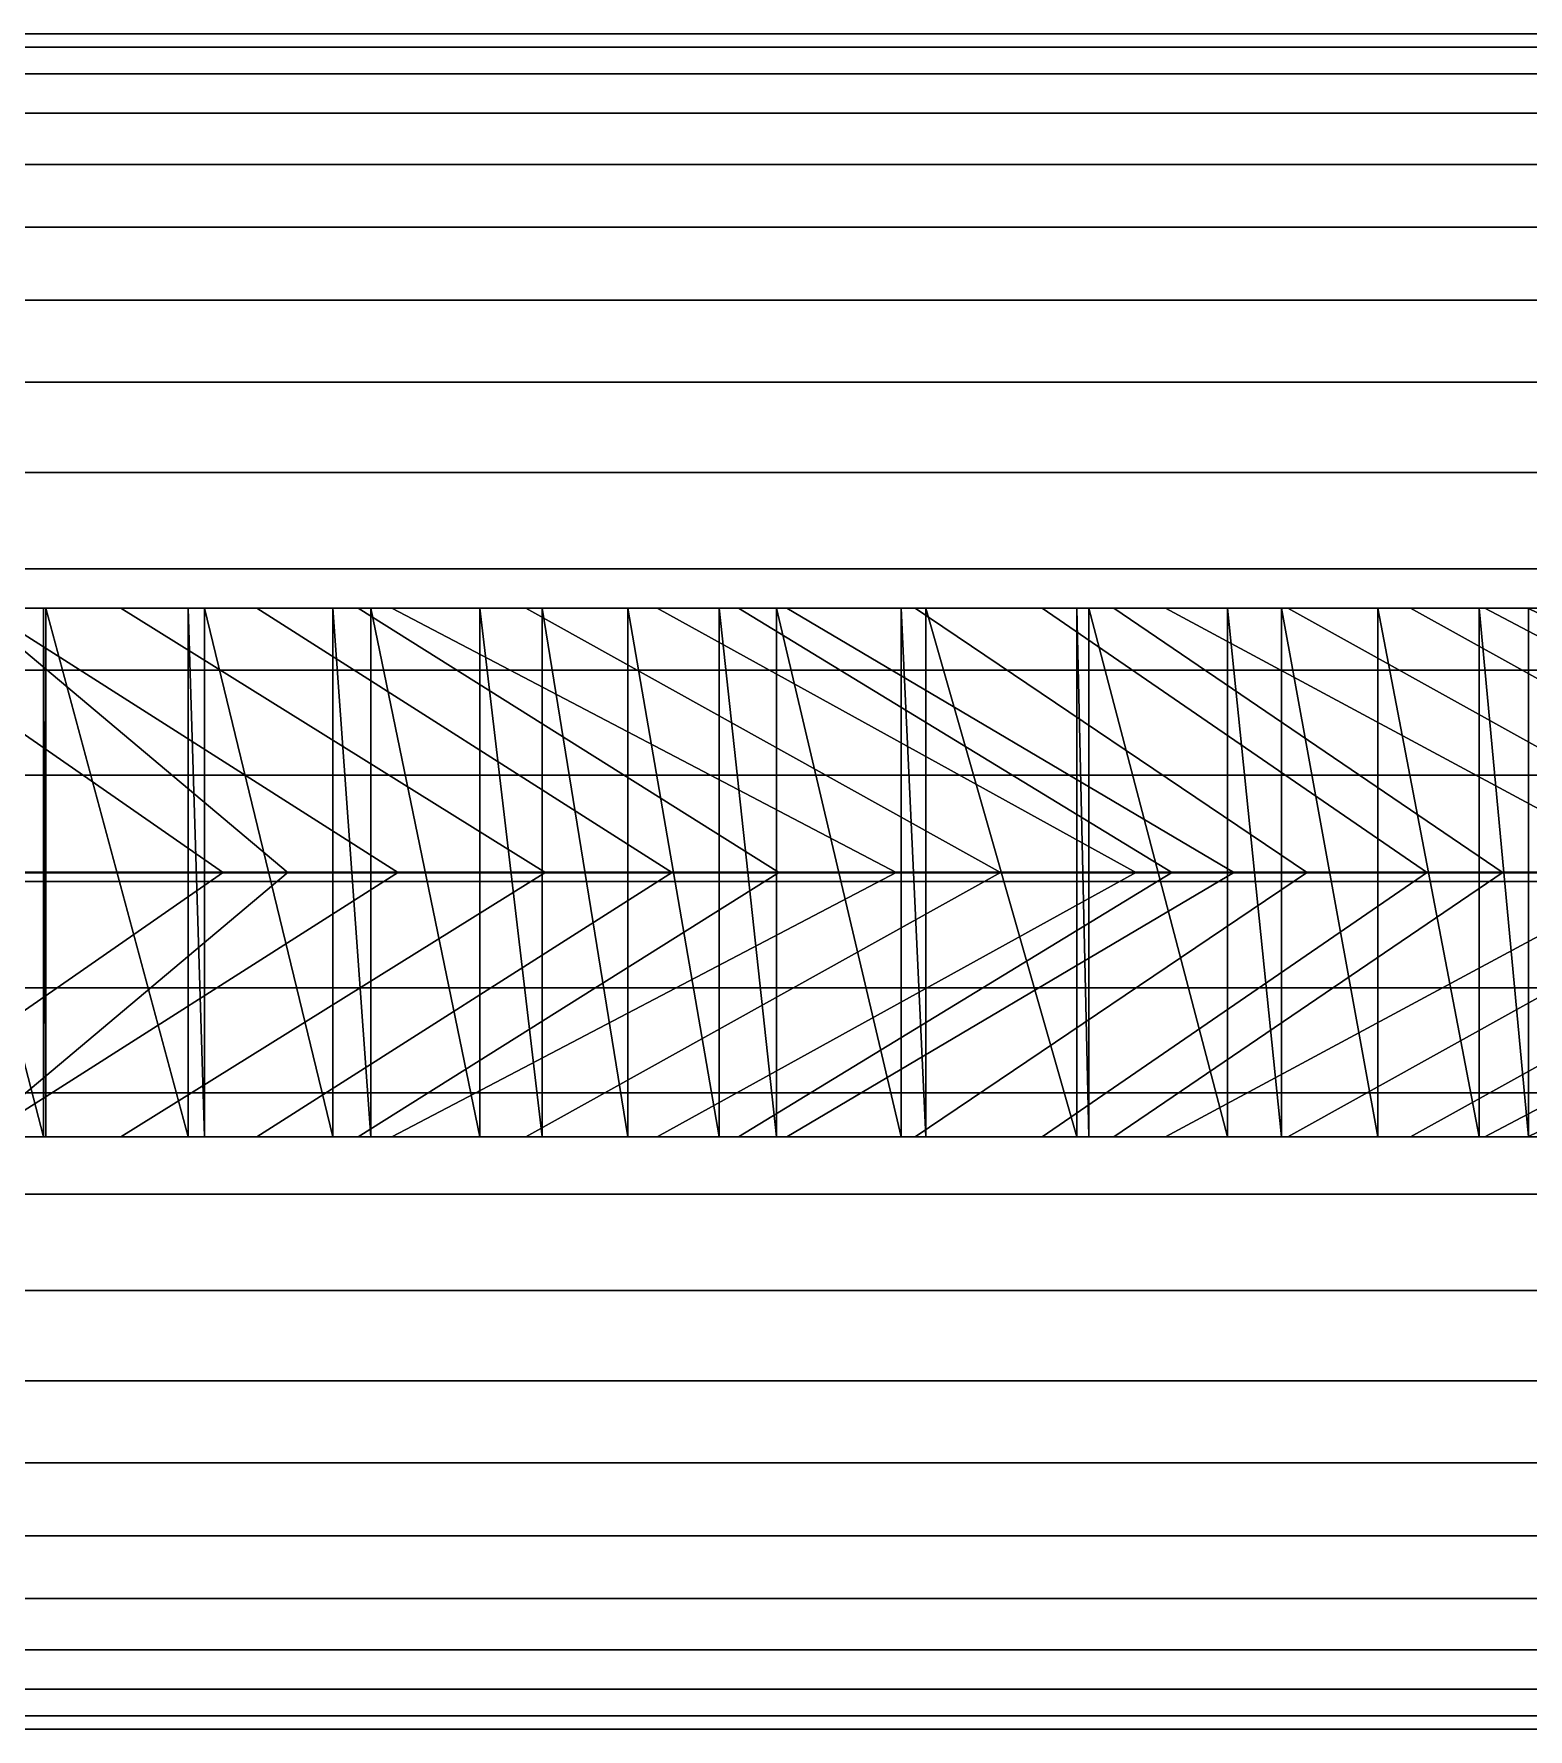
# Model space of a CAD drawing. Extents: x -4.7 to 8.2, y 0.4 to 1.1.
# Drawn here: x -2.6993 to -2.334, y 0.5516 to 0.9662 of the extents above; entities that cross this region are included whole.
import ezdxf

# ---------------------------------------------------------------- set-up
doc = ezdxf.new("R2010")
doc.units = 0

msp = doc.modelspace()

# ---------------------------------------------------------------- linework, layer by layer
at = {"layer": 'polySurface8', "color": 253}
for points in [[(-3.07899, 0.96292, 2.21465), (-3.07899, 0.96619, 2.24052), (4.10783, 0.96619, 2.24052), (4.10783, 0.96292, 2.21464)], [(-3.07899, 0.96619, 2.24052), (-3.07899, 0.96619, 2.26661), (4.10783, 0.96619, 2.26661), (4.10783, 0.96619, 2.24052)], [(-3.07899, 0.96619, 2.26661), (-3.07899, 0.96292, 2.29249), (4.10783, 0.96292, 2.29248), (4.10783, 0.96619, 2.26661)], [(-3.07899, 0.95643, 2.18938), (-3.07899, 0.96292, 2.21465), (4.10783, 0.96292, 2.21464), (4.10783, 0.95643, 2.18938)], [(-3.07899, 0.96292, 2.29249), (-3.07899, 0.95643, 2.31775), (4.10783, 0.95643, 2.31775), (4.10783, 0.96292, 2.29248)], [(-3.07899, 0.94683, 2.16513), (-3.07899, 0.95643, 2.18938), (4.10783, 0.95643, 2.18938), (4.10783, 0.94683, 2.16513)], [(-3.07899, 0.95643, 2.31775), (-3.07899, 0.94683, 2.342), (4.10783, 0.94683, 2.342), (4.10783, 0.95643, 2.31775)], [(-3.07899, 0.93426, 2.14227), (-3.07899, 0.94683, 2.16513), (4.10783, 0.94683, 2.16513), (4.10783, 0.93426, 2.14227)], [(-3.07899, 0.94683, 2.342), (-3.07899, 0.93426, 2.36486), (4.10783, 0.93426, 2.36486), (4.10783, 0.94683, 2.342)], [(-3.07899, 0.91893, 2.12117), (-3.07899, 0.93426, 2.14227), (4.10783, 0.93426, 2.14227), (4.10783, 0.91893, 2.12117)], [(-3.07899, 0.93426, 2.36486), (-3.07899, 0.91893, 2.38596), (4.10783, 0.91893, 2.38596), (4.10783, 0.93426, 2.36486)], [(-3.07899, 0.90107, 2.10216), (-3.07899, 0.91893, 2.12117), (4.10783, 0.91893, 2.12117), (4.10783, 0.90108, 2.10215)], [(-3.07899, 0.91893, 2.38596), (-3.07899, 0.90108, 2.40498), (4.10783, 0.90108, 2.40498), (4.10783, 0.91893, 2.38596)], [(-3.07899, 0.88098, 2.08553), (-3.07899, 0.90107, 2.10216), (4.10783, 0.90108, 2.10215), (4.10783, 0.88098, 2.08553)], [(-3.07899, 0.90108, 2.40498), (-3.07899, 0.88098, 2.4216), (4.10783, 0.88098, 2.4216), (4.10783, 0.90108, 2.40498)], [(-3.07899, 0.85895, 2.07155), (-3.07899, 0.88098, 2.08553), (4.10783, 0.88098, 2.08553), (4.10783, 0.85896, 2.07155)], [(-3.07899, 0.88098, 2.4216), (-3.07899, 0.85895, 2.43558), (4.10783, 0.85896, 2.43558), (4.10783, 0.88098, 2.4216)], [(-3.07899, 0.83535, 2.06045), (-3.07899, 0.85895, 2.07155), (4.10783, 0.85896, 2.07155), (4.10783, 0.83535, 2.06044)], [(-3.07899, 0.85895, 2.43558), (-3.07899, 0.83535, 2.44669), (4.10783, 0.83535, 2.44668), (4.10783, 0.85896, 2.43558)], [(-3.07899, 0.81054, 2.05239), (-3.07899, 0.83535, 2.06045), (4.10783, 0.83535, 2.06044), (4.10783, 0.81055, 2.05238)], [(-3.07899, 0.83535, 2.44669), (-3.07899, 0.81054, 2.45475), (4.10783, 0.81055, 2.45474), (4.10783, 0.83535, 2.44668)], [(-2.70161, 0.76104, -0.20571), (-2.78032, 0.82573, 0.02048), (-2.74605, 0.82573, 0.03345), (-2.65292, 0.76104, -0.18178)], [(-2.70161, 0.76104, 4.69933), (-2.65292, 0.76104, 4.6754), (-2.74605, 0.82573, 4.46018), (-2.78032, 0.82573, 4.47314)], [(-2.65292, 0.76104, -0.18178), (-2.74605, 0.82573, 0.03345), (-2.7141, 0.82573, 0.04554), (-2.63709, 0.76104, -0.17399)], [(-2.65292, 0.76104, 4.6754), (-2.63709, 0.76104, 4.66762), (-2.7141, 0.82573, 4.44809), (-2.74605, 0.82573, 4.46018)], [(-2.69694, 0.82573, 0.8249), (-2.67803, 0.82573, 0.06204), (-2.73044, 0.82573, 0.83853)], [(-2.67803, 0.82573, 0.06204), (-2.71184, 0.82573, 0.04657), (-2.73044, 0.82573, 0.83853)], [(-2.73044, 0.69647, 0.83853), (-2.69694, 0.69647, 0.8249), (-2.73044, 0.82573, 0.83853)], [(-2.69694, 0.69647, 0.8249), (-2.69694, 0.82573, 0.8249), (-2.73044, 0.82573, 0.83853)], [(-2.69694, 0.82573, 3.66872), (-2.73044, 0.82573, 3.65509), (-2.71184, 0.82573, 4.44705)], [(-2.73044, 0.69647, 3.65509), (-2.73044, 0.82573, 3.65509), (-2.69694, 0.69647, 3.66872)], [(-2.73044, 0.82573, 3.65509), (-2.69694, 0.82573, 3.66872), (-2.69694, 0.69647, 3.66872)], [(-2.7141, 0.82573, 0.04554), (-2.71184, 0.82573, 0.04657), (-2.61014, 0.76104, -0.16076), (-2.63709, 0.76104, -0.17399)], [(-2.7141, 0.82573, 4.44809), (-2.63709, 0.76104, 4.66762), (-2.61014, 0.76104, 4.65438), (-2.71184, 0.82573, 4.44705)], [(-2.67803, 0.82573, 4.43159), (-2.69694, 0.82573, 3.66872), (-2.71184, 0.82573, 4.44705)], [(-2.71184, 0.82573, 0.04657), (-2.67803, 0.82573, 0.06204), (-2.5741, 0.76104, -0.14305), (-2.61014, 0.76104, -0.16076)], [(-2.71184, 0.82573, 4.44705), (-2.61014, 0.76104, 4.65438), (-2.5741, 0.76104, 4.63667), (-2.67803, 0.82573, 4.43159)], [(-2.6964, 0.82573, 0.82472), (-2.67803, 0.82573, 0.06204), (-2.69694, 0.82573, 0.8249)], [(-2.69694, 0.69647, 0.8249), (-2.6964, 0.69647, 0.82472), (-2.69694, 0.82573, 0.8249)], [(-2.6964, 0.69647, 0.82472), (-2.6964, 0.82573, 0.82472), (-2.69694, 0.82573, 0.8249)], [(-2.6964, 0.82573, 3.66891), (-2.69694, 0.82573, 3.66872), (-2.67803, 0.82573, 4.43159)], [(-2.69694, 0.69647, 3.66872), (-2.69694, 0.82573, 3.66872), (-2.6964, 0.69647, 3.66891)], [(-2.69694, 0.82573, 3.66872), (-2.6964, 0.82573, 3.66891), (-2.6964, 0.69647, 3.66891)], [(-2.66158, 0.82573, 0.81284), (-2.61175, 0.82573, 0.09307), (-2.6964, 0.82573, 0.82472)], [(-2.61175, 0.82573, 0.09307), (-2.61997, 0.82573, 0.0886), (-2.6964, 0.82573, 0.82472)], [(-2.61997, 0.82573, 0.0886), (-2.64477, 0.82573, 0.07725), (-2.6964, 0.82573, 0.82472)], [(-2.64477, 0.82573, 0.07725), (-2.67803, 0.82573, 0.06204), (-2.6964, 0.82573, 0.82472)], [(-2.6964, 0.69647, 0.82472), (-2.66158, 0.69647, 0.81284), (-2.6964, 0.82573, 0.82472)], [(-2.66158, 0.69647, 0.81284), (-2.66158, 0.82573, 0.81284), (-2.6964, 0.82573, 0.82472)], [(-2.66158, 0.82573, 3.68078), (-2.6964, 0.82573, 3.66891), (-2.61175, 0.82573, 4.40056)], [(-2.61175, 0.82573, 4.40056), (-2.6964, 0.82573, 3.66891), (-2.61997, 0.82573, 4.40502)], [(-2.61997, 0.82573, 4.40502), (-2.6964, 0.82573, 3.66891), (-2.64477, 0.82573, 4.41637)], [(-2.64477, 0.82573, 4.41637), (-2.6964, 0.82573, 3.66891), (-2.67803, 0.82573, 4.43159)], [(-2.6964, 0.69647, 3.66891), (-2.6964, 0.82573, 3.66891), (-2.66158, 0.69647, 3.68078)], [(-2.6964, 0.82573, 3.66891), (-2.66158, 0.82573, 3.68078), (-2.66158, 0.69647, 3.68078)], [(-2.5741, 0.76104, -0.14305), (-2.67803, 0.82573, 0.06204), (-2.64477, 0.82573, 0.07725), (-2.54313, 0.76104, -0.12426)], [(-2.5741, 0.76104, 4.63667), (-2.54313, 0.76104, 4.61788), (-2.64477, 0.82573, 4.41637), (-2.67803, 0.82573, 4.43159)], [(-2.65757, 0.82573, 0.81148), (-2.61175, 0.82573, 0.09307), (-2.66158, 0.82573, 0.81284)], [(-2.66158, 0.69647, 0.81284), (-2.65757, 0.69647, 0.81148), (-2.66158, 0.82573, 0.81284)], [(-2.65757, 0.69647, 0.81148), (-2.65757, 0.82573, 0.81148), (-2.66158, 0.82573, 0.81284)], [(-2.65757, 0.82573, 3.68214), (-2.66158, 0.82573, 3.68078), (-2.61175, 0.82573, 4.40056)], [(-2.66158, 0.69647, 3.68078), (-2.66158, 0.82573, 3.68078), (-2.65757, 0.69647, 3.68214)], [(-2.66158, 0.82573, 3.68078), (-2.65757, 0.82573, 3.68214), (-2.65757, 0.69647, 3.68214)], [(-2.62617, 0.82573, 0.80271), (-2.57904, 0.82573, 0.11084), (-2.65757, 0.82573, 0.81148)], [(-2.57904, 0.82573, 0.11084), (-2.61175, 0.82573, 0.09307), (-2.65757, 0.82573, 0.81148)], [(-2.65757, 0.69647, 0.81148), (-2.62617, 0.69647, 0.80271), (-2.65757, 0.82573, 0.81148)], [(-2.62617, 0.69647, 0.80271), (-2.62617, 0.82573, 0.80271), (-2.65757, 0.82573, 0.81148)], [(-2.62617, 0.82573, 3.69091), (-2.65757, 0.82573, 3.68214), (-2.57904, 0.82573, 4.38278)], [(-2.57904, 0.82573, 4.38278), (-2.65757, 0.82573, 3.68214), (-2.61175, 0.82573, 4.40056)], [(-2.65757, 0.69647, 3.68214), (-2.65757, 0.82573, 3.68214), (-2.62617, 0.69647, 3.69091)], [(-2.65757, 0.82573, 3.68214), (-2.62617, 0.82573, 3.69091), (-2.62617, 0.69647, 3.69091)], [(-2.54313, 0.76104, -0.12426), (-2.64477, 0.82573, 0.07725), (-2.61997, 0.82573, 0.0886), (-2.51703, 0.76104, -0.10784)], [(-2.54313, 0.76104, 4.61788), (-2.51703, 0.76104, 4.60146), (-2.61997, 0.82573, 4.40502), (-2.64477, 0.82573, 4.41637)], [(-2.61693, 0.82573, 0.80013), (-2.54687, 0.82573, 0.12831), (-2.62617, 0.82573, 0.80271)], [(-2.54687, 0.82573, 0.12831), (-2.57904, 0.82573, 0.11084), (-2.62617, 0.82573, 0.80271)], [(-2.62617, 0.69647, 0.80271), (-2.61693, 0.69647, 0.80013), (-2.62617, 0.82573, 0.80271)], [(-2.61693, 0.69647, 0.80013), (-2.61693, 0.82573, 0.80013), (-2.62617, 0.82573, 0.80271)], [(-2.61693, 0.82573, 3.6935), (-2.62617, 0.82573, 3.69091), (-2.54687, 0.82573, 4.36531)], [(-2.54687, 0.82573, 4.36531), (-2.62617, 0.82573, 3.69091), (-2.57904, 0.82573, 4.38278)], [(-2.62617, 0.69647, 3.69091), (-2.62617, 0.82573, 3.69091), (-2.61693, 0.69647, 3.6935)], [(-2.62617, 0.82573, 3.69091), (-2.61693, 0.82573, 3.6935), (-2.61693, 0.69647, 3.6935)], [(-2.61175, 0.82573, 0.09307), (-2.48827, 0.76104, -0.08975), (-2.51703, 0.76104, -0.10784), (-2.61997, 0.82573, 0.0886)], [(-2.61175, 0.82573, 4.40056), (-2.61997, 0.82573, 4.40502), (-2.51703, 0.76104, 4.60146), (-2.48827, 0.76104, 4.58337)], [(-2.59027, 0.82573, 0.79422), (-2.48381, 0.82573, 0.16658), (-2.61693, 0.82573, 0.80013)], [(-2.48381, 0.82573, 0.16658), (-2.51522, 0.82573, 0.1466), (-2.61693, 0.82573, 0.80013)], [(-2.51522, 0.82573, 0.1466), (-2.52702, 0.82573, 0.1391), (-2.61693, 0.82573, 0.80013)], [(-2.52702, 0.82573, 0.1391), (-2.54687, 0.82573, 0.12831), (-2.61693, 0.82573, 0.80013)], [(-2.61693, 0.69647, 0.80013), (-2.59027, 0.69647, 0.79422), (-2.61693, 0.82573, 0.80013)], [(-2.59027, 0.69647, 0.79422), (-2.59027, 0.82573, 0.79422), (-2.61693, 0.82573, 0.80013)], [(-2.59027, 0.82573, 3.69941), (-2.61693, 0.82573, 3.6935), (-2.51522, 0.82573, 4.34702)], [(-2.51522, 0.82573, 4.34702), (-2.61693, 0.82573, 3.6935), (-2.52702, 0.82573, 4.35452)], [(-2.52702, 0.82573, 4.35452), (-2.61693, 0.82573, 3.6935), (-2.54687, 0.82573, 4.36531)], [(-2.61693, 0.69647, 3.6935), (-2.61693, 0.82573, 3.6935), (-2.59027, 0.69647, 3.69941)], [(-2.61693, 0.82573, 3.6935), (-2.59027, 0.82573, 3.69941), (-2.59027, 0.69647, 3.69941)], [(-2.61175, 0.82573, 0.09307), (-2.57904, 0.82573, 0.11084), (-2.46277, 0.76104, -0.07371), (-2.48827, 0.76104, -0.08975)], [(-2.61175, 0.82573, 4.40056), (-2.48827, 0.76104, 4.58337), (-2.46277, 0.76104, 4.56733), (-2.57904, 0.82573, 4.38278)], [(-2.57498, 0.82573, 0.79083), (-2.48381, 0.82573, 0.16658), (-2.59027, 0.82573, 0.79422)], [(-2.59027, 0.69647, 0.79422), (-2.57498, 0.69647, 0.79083), (-2.59027, 0.82573, 0.79422)], [(-2.57498, 0.69647, 0.79083), (-2.57498, 0.82573, 0.79083), (-2.59027, 0.82573, 0.79422)], [(-2.57498, 0.82573, 3.7028), (-2.59027, 0.82573, 3.69941), (-2.48381, 0.82573, 4.32704)], [(-2.48381, 0.82573, 4.32704), (-2.59027, 0.82573, 3.69941), (-2.51522, 0.82573, 4.34702)], [(-2.59027, 0.69647, 3.69941), (-2.59027, 0.82573, 3.69941), (-2.57498, 0.69647, 3.7028)], [(-2.59027, 0.82573, 3.69941), (-2.57498, 0.82573, 3.7028), (-2.57498, 0.69647, 3.7028)], [(-2.46277, 0.76104, -0.07371), (-2.57904, 0.82573, 0.11084), (-2.54687, 0.82573, 0.12831), (-2.42968, 0.76104, -0.0511)], [(-2.46277, 0.76104, 4.56733), (-2.42968, 0.76104, 4.54472), (-2.54687, 0.82573, 4.36531), (-2.57904, 0.82573, 4.38278)], [(-2.5541, 0.82573, 0.78734), (-2.4226, 0.82573, 0.20678), (-2.57498, 0.82573, 0.79083)], [(-2.4226, 0.82573, 0.20678), (-2.43523, 0.82573, 0.19749), (-2.57498, 0.82573, 0.79083)], [(-2.43523, 0.82573, 0.19749), (-2.45275, 0.82573, 0.18634), (-2.57498, 0.82573, 0.79083)], [(-2.45275, 0.82573, 0.18634), (-2.48381, 0.82573, 0.16658), (-2.57498, 0.82573, 0.79083)], [(-2.57498, 0.69647, 0.79083), (-2.5541, 0.69647, 0.78734), (-2.57498, 0.82573, 0.79083)], [(-2.5541, 0.69647, 0.78734), (-2.5541, 0.82573, 0.78734), (-2.57498, 0.82573, 0.79083)], [(-2.5541, 0.82573, 3.70629), (-2.57498, 0.82573, 3.7028), (-2.45275, 0.82573, 4.30728)], [(-2.45275, 0.82573, 4.30728), (-2.57498, 0.82573, 3.7028), (-2.48381, 0.82573, 4.32704)], [(-2.57498, 0.69647, 3.7028), (-2.57498, 0.82573, 3.7028), (-2.5541, 0.69647, 3.70629)], [(-2.57498, 0.82573, 3.7028), (-2.5541, 0.82573, 3.70629), (-2.5541, 0.69647, 3.70629)], [(-2.53174, 0.82573, 0.7836), (-2.39268, 0.82573, 0.2288), (-2.5541, 0.82573, 0.78734)], [(-2.39268, 0.82573, 0.2288), (-2.4226, 0.82573, 0.20678), (-2.5541, 0.82573, 0.78734)], [(-2.5541, 0.69647, 0.78734), (-2.53174, 0.69647, 0.7836), (-2.5541, 0.82573, 0.78734)], [(-2.53174, 0.69647, 0.7836), (-2.53174, 0.82573, 0.7836), (-2.5541, 0.82573, 0.78734)], [(-2.53174, 0.82573, 3.71002), (-2.5541, 0.82573, 3.70629), (-2.4226, 0.82573, 4.28685)], [(-2.4226, 0.82573, 4.28685), (-2.5541, 0.82573, 3.70629), (-2.43523, 0.82573, 4.29613)], [(-2.43523, 0.82573, 4.29613), (-2.5541, 0.82573, 3.70629), (-2.45275, 0.82573, 4.30728)], [(-2.5541, 0.69647, 3.70629), (-2.5541, 0.82573, 3.70629), (-2.53174, 0.69647, 3.71002)], [(-2.5541, 0.82573, 3.70629), (-2.53174, 0.82573, 3.71002), (-2.53174, 0.69647, 3.71002)], [(-2.42968, 0.76104, -0.0511), (-2.54687, 0.82573, 0.12831), (-2.52702, 0.82573, 0.1391), (-2.42089, 0.76104, -0.04424)], [(-2.42968, 0.76104, 4.54472), (-2.42089, 0.76104, 4.53786), (-2.52702, 0.82573, 4.35452), (-2.54687, 0.82573, 4.36531)], [(-2.51776, 0.82573, 0.78198), (-2.39268, 0.82573, 0.2288), (-2.53174, 0.82573, 0.7836)], [(-2.53174, 0.69647, 0.7836), (-2.51776, 0.69647, 0.78198), (-2.53174, 0.82573, 0.7836)], [(-2.51776, 0.69647, 0.78198), (-2.51776, 0.82573, 0.78198), (-2.53174, 0.82573, 0.7836)], [(-2.51776, 0.82573, 3.71164), (-2.53174, 0.82573, 3.71002), (-2.39268, 0.82573, 4.26482)], [(-2.39268, 0.82573, 4.26482), (-2.53174, 0.82573, 3.71002), (-2.4226, 0.82573, 4.28685)], [(-2.53174, 0.69647, 3.71002), (-2.53174, 0.82573, 3.71002), (-2.51776, 0.69647, 3.71164)], [(-2.53174, 0.82573, 3.71002), (-2.51776, 0.82573, 3.71164), (-2.51776, 0.69647, 3.71164)], [(-2.52702, 0.82573, 0.1391), (-2.51522, 0.82573, 0.1466), (-2.40579, 0.76104, -0.03245), (-2.42089, 0.76104, -0.04424)], [(-2.52702, 0.82573, 4.35452), (-2.42089, 0.76104, 4.53786), (-2.40579, 0.76104, 4.52607), (-2.51522, 0.82573, 4.34702)], [(-2.48721, 0.82573, 0.77844), (-2.33408, 0.82573, 0.27305), (-2.51776, 0.82573, 0.78198)], [(-2.33408, 0.82573, 0.27305), (-2.34458, 0.82573, 0.26419), (-2.51776, 0.82573, 0.78198)], [(-2.34458, 0.82573, 0.26419), (-2.36275, 0.82573, 0.25083), (-2.51776, 0.82573, 0.78198)], [(-2.36275, 0.82573, 0.25083), (-2.39268, 0.82573, 0.2288), (-2.51776, 0.82573, 0.78198)], [(-2.51776, 0.69647, 0.78198), (-2.48721, 0.69647, 0.77844), (-2.51776, 0.82573, 0.78198)], [(-2.48721, 0.69647, 0.77844), (-2.48721, 0.82573, 0.77844), (-2.51776, 0.82573, 0.78198)], [(-2.48721, 0.82573, 3.71519), (-2.51776, 0.82573, 3.71164), (-2.36275, 0.82573, 4.2428)], [(-2.36275, 0.82573, 4.2428), (-2.51776, 0.82573, 3.71164), (-2.39268, 0.82573, 4.26482)], [(-2.51776, 0.69647, 3.71164), (-2.51776, 0.82573, 3.71164), (-2.48721, 0.69647, 3.71519)], [(-2.51776, 0.82573, 3.71164), (-2.48721, 0.82573, 3.71519), (-2.48721, 0.69647, 3.71519)], [(-2.40579, 0.76104, -0.03245), (-2.51522, 0.82573, 0.1466), (-2.48381, 0.82573, 0.16658), (-2.38791, 0.76104, -0.01849)], [(-2.40579, 0.76104, 4.52607), (-2.38791, 0.76104, 4.51211), (-2.48381, 0.82573, 4.32704), (-2.51522, 0.82573, 4.34702)], [(-2.48118, 0.82573, 0.77803), (-2.33408, 0.82573, 0.27305), (-2.48721, 0.82573, 0.77844)], [(-2.48721, 0.69647, 0.77844), (-2.48118, 0.69647, 0.77803), (-2.48721, 0.82573, 0.77844)], [(-2.48118, 0.69647, 0.77803), (-2.48118, 0.82573, 0.77803), (-2.48721, 0.82573, 0.77844)], [(-2.48118, 0.82573, 3.71559), (-2.48721, 0.82573, 3.71519), (-2.33408, 0.82573, 4.22057)], [(-2.33408, 0.82573, 4.22057), (-2.48721, 0.82573, 3.71519), (-2.34458, 0.82573, 4.22943)], [(-2.34458, 0.82573, 4.22943), (-2.48721, 0.82573, 3.71519), (-2.36275, 0.82573, 4.2428)], [(-2.48721, 0.69647, 3.71519), (-2.48721, 0.82573, 3.71519), (-2.48118, 0.69647, 3.71559)], [(-2.48721, 0.82573, 3.71519), (-2.48118, 0.82573, 3.71559), (-2.48118, 0.69647, 3.71559)], [(-2.38791, 0.76104, -0.01849), (-2.48381, 0.82573, 0.16658), (-2.45275, 0.82573, 0.18634), (-2.35858, 0.76104, 0.00442)], [(-2.38791, 0.76104, 4.51211), (-2.35858, 0.76104, 4.48921), (-2.45275, 0.82573, 4.30728), (-2.48381, 0.82573, 4.32704)], [(-2.44432, 0.82573, 0.77554), (-2.30576, 0.82573, 0.29692), (-2.48118, 0.82573, 0.77803)], [(-2.30576, 0.82573, 0.29692), (-2.33408, 0.82573, 0.27305), (-2.48118, 0.82573, 0.77803)], [(-2.48118, 0.69647, 0.77803), (-2.44432, 0.69647, 0.77554), (-2.48118, 0.82573, 0.77803)], [(-2.44432, 0.69647, 0.77554), (-2.44432, 0.82573, 0.77554), (-2.48118, 0.82573, 0.77803)], [(-2.44432, 0.82573, 3.71808), (-2.48118, 0.82573, 3.71559), (-2.30576, 0.82573, 4.1967)], [(-2.30576, 0.82573, 4.1967), (-2.48118, 0.82573, 3.71559), (-2.33408, 0.82573, 4.22057)], [(-2.48118, 0.69647, 3.71559), (-2.48118, 0.82573, 3.71559), (-2.44432, 0.69647, 3.71808)], [(-2.48118, 0.82573, 3.71559), (-2.44432, 0.82573, 3.71808), (-2.44432, 0.69647, 3.71808)], [(-2.35858, 0.76104, 0.00442), (-2.45275, 0.82573, 0.18634), (-2.43523, 0.82573, 0.19749), (-2.34006, 0.76104, 0.01888)], [(-2.35858, 0.76104, 4.48921), (-2.34006, 0.76104, 4.47474), (-2.43523, 0.82573, 4.29613), (-2.45275, 0.82573, 4.30728)], [(-2.4414, 0.82573, 0.77534), (-2.30576, 0.82573, 0.29692), (-2.44432, 0.82573, 0.77554)], [(-2.44432, 0.69647, 0.77554), (-2.4414, 0.69647, 0.77534), (-2.44432, 0.82573, 0.77554)], [(-2.4414, 0.69647, 0.77534), (-2.4414, 0.82573, 0.77534), (-2.44432, 0.82573, 0.77554)], [(-2.4414, 0.82573, 3.71828), (-2.44432, 0.82573, 3.71808), (-2.30576, 0.82573, 4.1967)], [(-2.44432, 0.69647, 3.71808), (-2.44432, 0.82573, 3.71808), (-2.4414, 0.69647, 3.71828)], [(-2.44432, 0.82573, 3.71808), (-2.4414, 0.82573, 3.71828), (-2.4414, 0.69647, 3.71828)], [(-2.4075, 0.82573, 0.7746), (-2.24968, 0.82573, 0.34482), (-2.4414, 0.82573, 0.77534)], [(-2.24968, 0.82573, 0.34482), (-2.25506, 0.82573, 0.33967), (-2.4414, 0.82573, 0.77534)], [(-2.25506, 0.82573, 0.33967), (-2.27744, 0.82573, 0.3208), (-2.4414, 0.82573, 0.77534)], [(-2.27744, 0.82573, 0.3208), (-2.30576, 0.82573, 0.29692), (-2.4414, 0.82573, 0.77534)], [(-2.4414, 0.69647, 0.77534), (-2.4075, 0.69647, 0.7746), (-2.4414, 0.82573, 0.77534)], [(-2.4075, 0.69647, 0.7746), (-2.4075, 0.82573, 0.7746), (-2.4414, 0.82573, 0.77534)], [(-2.4075, 0.82573, 3.71902), (-2.4414, 0.82573, 3.71828), (-2.24968, 0.82573, 4.1488)], [(-2.24968, 0.82573, 4.1488), (-2.4414, 0.82573, 3.71828), (-2.25506, 0.82573, 4.15395)], [(-2.25506, 0.82573, 4.15395), (-2.4414, 0.82573, 3.71828), (-2.27744, 0.82573, 4.17282)], [(-2.27744, 0.82573, 4.17282), (-2.4414, 0.82573, 3.71828), (-2.30576, 0.82573, 4.1967)], [(-2.4414, 0.69647, 3.71828), (-2.4414, 0.82573, 3.71828), (-2.4075, 0.69647, 3.71902)], [(-2.4414, 0.82573, 3.71828), (-2.4075, 0.82573, 3.71902), (-2.4075, 0.69647, 3.71902)], [(-2.4226, 0.82573, 0.20678), (-2.30232, 0.76104, 0.05136), (-2.34006, 0.76104, 0.01888), (-2.43523, 0.82573, 0.19749)], [(-2.4226, 0.82573, 4.28685), (-2.43523, 0.82573, 4.29613), (-2.34006, 0.76104, 4.47474), (-2.30232, 0.76104, 4.44226)], [(-2.30232, 0.76104, 0.05136), (-2.4226, 0.82573, 0.20678), (-2.39268, 0.82573, 0.2288), (-2.27637, 0.76104, 0.07599)], [(-2.30232, 0.76104, 4.44226), (-2.27637, 0.76104, 4.41764), (-2.39268, 0.82573, 4.26482), (-2.4226, 0.82573, 4.28685)], [(-2.3943, 0.82573, 0.77431), (-2.24968, 0.82573, 0.34482), (-2.4075, 0.82573, 0.7746)], [(-2.4075, 0.69647, 0.7746), (-2.3943, 0.69647, 0.77431), (-2.4075, 0.82573, 0.7746)], [(-2.3943, 0.69647, 0.77431), (-2.3943, 0.82573, 0.77431), (-2.4075, 0.82573, 0.7746)], [(-2.3943, 0.82573, 3.71931), (-2.4075, 0.82573, 3.71902), (-2.24968, 0.82573, 4.1488)], [(-2.4075, 0.69647, 3.71902), (-2.4075, 0.82573, 3.71902), (-2.3943, 0.69647, 3.71931)], [(-2.4075, 0.82573, 3.71902), (-2.3943, 0.82573, 3.71931), (-2.3943, 0.69647, 3.71931)], [(-2.37072, 0.82573, 0.77481), (-2.22313, 0.82573, 0.37023), (-2.3943, 0.82573, 0.77431)], [(-2.22313, 0.82573, 0.37023), (-2.24968, 0.82573, 0.34482), (-2.3943, 0.82573, 0.77431)], [(-2.3943, 0.69647, 0.77431), (-2.37072, 0.69647, 0.77481), (-2.3943, 0.82573, 0.77431)], [(-2.37072, 0.69647, 0.77481), (-2.37072, 0.82573, 0.77481), (-2.3943, 0.82573, 0.77431)], [(-2.37072, 0.82573, 3.71881), (-2.3943, 0.82573, 3.71931), (-2.22313, 0.82573, 4.12339)], [(-2.22313, 0.82573, 4.12339), (-2.3943, 0.82573, 3.71931), (-2.24968, 0.82573, 4.1488)], [(-2.3943, 0.69647, 3.71931), (-2.3943, 0.82573, 3.71931), (-2.37072, 0.69647, 3.71881)], [(-2.3943, 0.82573, 3.71931), (-2.37072, 0.82573, 3.71881), (-2.37072, 0.69647, 3.71881)], [(-2.27637, 0.76104, 0.07599), (-2.39268, 0.82573, 0.2288), (-2.36275, 0.82573, 0.25083), (-2.24615, 0.76104, 0.10467)], [(-2.27637, 0.76104, 4.41764), (-2.24615, 0.76104, 4.38895), (-2.36275, 0.82573, 4.2428), (-2.39268, 0.82573, 4.26482)], [(-2.3459, 0.82573, 0.77534), (-2.19659, 0.82573, 0.39564), (-2.37072, 0.82573, 0.77481)], [(-2.19659, 0.82573, 0.39564), (-2.22313, 0.82573, 0.37023), (-2.37072, 0.82573, 0.77481)], [(-2.37072, 0.69647, 0.77481), (-2.3459, 0.69647, 0.77534), (-2.37072, 0.82573, 0.77481)], [(-2.3459, 0.69647, 0.77534), (-2.3459, 0.82573, 0.77534), (-2.37072, 0.82573, 0.77481)], [(-2.3459, 0.82573, 3.71828), (-2.37072, 0.82573, 3.71881), (-2.19659, 0.82573, 4.09798)], [(-2.19659, 0.82573, 4.09798), (-2.37072, 0.82573, 3.71881), (-2.22313, 0.82573, 4.12339)], [(-2.37072, 0.69647, 3.71881), (-2.37072, 0.82573, 3.71881), (-2.3459, 0.69647, 3.71828)], [(-2.37072, 0.82573, 3.71881), (-2.3459, 0.82573, 3.71828), (-2.3459, 0.69647, 3.71828)], [(-2.24615, 0.76104, 0.10467), (-2.36275, 0.82573, 0.25083), (-2.34458, 0.82573, 0.26419), (-2.22174, 0.76104, 0.12784)], [(-2.24615, 0.76104, 4.38895), (-2.22174, 0.76104, 4.36578), (-2.34458, 0.82573, 4.22943), (-2.36275, 0.82573, 4.2428)], [(-2.33388, 0.82573, 0.77609), (-2.19659, 0.82573, 0.39564), (-2.3459, 0.82573, 0.77534)], [(-2.3459, 0.69647, 0.77534), (-2.33388, 0.69647, 0.77609), (-2.3459, 0.82573, 0.77534)], [(-2.33388, 0.69647, 0.77609), (-2.33388, 0.82573, 0.77609), (-2.3459, 0.82573, 0.77534)], [(-2.33388, 0.82573, 3.71753), (-2.3459, 0.82573, 3.71828), (-2.19659, 0.82573, 4.09798)], [(-2.3459, 0.69647, 3.71828), (-2.3459, 0.82573, 3.71828), (-2.33388, 0.69647, 3.71753)], [(-2.3459, 0.82573, 3.71828), (-2.33388, 0.82573, 3.71753), (-2.33388, 0.69647, 3.71753)], [(-2.20034, 0.76104, 0.14909), (-2.22174, 0.76104, 0.12784), (-2.34458, 0.82573, 0.26419), (-2.33408, 0.82573, 0.27305)], [(-2.20034, 0.76104, 4.34454), (-2.33408, 0.82573, 4.22057), (-2.34458, 0.82573, 4.22943), (-2.22174, 0.76104, 4.36578)], [(-2.20034, 0.76104, 0.14909), (-2.33408, 0.82573, 0.27305), (-2.30576, 0.82573, 0.29692), (-2.17823, 0.76104, 0.17422)], [(-2.20034, 0.76104, 4.34454), (-2.17823, 0.76104, 4.3194), (-2.30576, 0.82573, 4.1967), (-2.33408, 0.82573, 4.22057)], [(-3.07899, 0.78492, 2.0475), (-3.07899, 0.81054, 2.05239), (4.10783, 0.81055, 2.05238), (4.10783, 0.78493, 2.0475)], [(-3.07899, 0.81054, 2.45475), (-3.07899, 0.78492, 2.45963), (4.10783, 0.78493, 2.45963), (4.10783, 0.81055, 2.45474)], [(-3.07899, 0.75889, 2.04586), (-3.07899, 0.78492, 2.0475), (4.10783, 0.78493, 2.0475), (4.10783, 0.75889, 2.04586)], [(-3.07899, 0.78492, 2.45963), (-3.07899, 0.75889, 2.46127), (4.10783, 0.75889, 2.46127), (4.10783, 0.78493, 2.45963)], [(-3.07899, 0.73286, 2.0475), (-3.07899, 0.75889, 2.04586), (4.10783, 0.75889, 2.04586), (4.10783, 0.73286, 2.0475)], [(-3.07899, 0.75889, 2.46127), (-3.07899, 0.73286, 2.45963), (4.10783, 0.73286, 2.45963), (4.10783, 0.75889, 2.46127)], [(-2.70161, 0.76116, -0.20571), (-2.65292, 0.76116, -0.18178), (-2.74605, 0.69647, 0.03345), (-2.78032, 0.69647, 0.02048)], [(-2.70161, 0.76116, 4.69933), (-2.78032, 0.69647, 4.47314), (-2.74605, 0.69647, 4.46018), (-2.65292, 0.76116, 4.6754)], [(-2.74605, 0.69647, 0.03345), (-2.65292, 0.76116, -0.18178), (-2.63709, 0.76116, -0.174), (-2.7141, 0.69647, 0.04553)], [(-2.74605, 0.69647, 4.46018), (-2.7141, 0.69647, 4.44809), (-2.63709, 0.76116, 4.66762), (-2.65292, 0.76116, 4.6754)], [(-2.71184, 0.69647, 0.04657), (-2.7141, 0.69647, 0.04553), (-2.63709, 0.76116, -0.174), (-2.61014, 0.76116, -0.16076)], [(-2.71184, 0.69647, 4.44706), (-2.61014, 0.76116, 4.65438), (-2.63709, 0.76116, 4.66762), (-2.7141, 0.69647, 4.44809)], [(-2.71184, 0.69647, 0.04657), (-2.61014, 0.76116, -0.16076), (-2.5741, 0.76116, -0.14305), (-2.67803, 0.69647, 0.06204)], [(-2.71184, 0.69647, 4.44706), (-2.67803, 0.69647, 4.43159), (-2.5741, 0.76116, 4.63667), (-2.61014, 0.76116, 4.65438)], [(-2.70161, 0.76116, -0.20571), (-2.70161, 0.76104, -0.20571), (-2.65292, 0.76104, -0.18178), (-2.65292, 0.76116, -0.18178)], [(-2.70161, 0.76116, 4.69933), (-2.65292, 0.76116, 4.6754), (-2.65292, 0.76104, 4.6754), (-2.70161, 0.76104, 4.69933)], [(-2.5741, 0.76116, -0.14305), (-2.54313, 0.76116, -0.12426), (-2.64477, 0.69647, 0.07725), (-2.67803, 0.69647, 0.06204)], [(-2.5741, 0.76116, 4.63667), (-2.67803, 0.69647, 4.43159), (-2.64477, 0.69647, 4.41637), (-2.54313, 0.76116, 4.61788)], [(-2.65292, 0.76116, -0.18178), (-2.65292, 0.76104, -0.18178), (-2.63709, 0.76104, -0.17399), (-2.63709, 0.76116, -0.174)], [(-2.65292, 0.76116, 4.6754), (-2.63709, 0.76116, 4.66762), (-2.63709, 0.76104, 4.66762), (-2.65292, 0.76104, 4.6754)], [(-2.54313, 0.76116, -0.12426), (-2.51703, 0.76116, -0.10784), (-2.61997, 0.69647, 0.0886), (-2.64477, 0.69647, 0.07725)], [(-2.54313, 0.76116, 4.61788), (-2.64477, 0.69647, 4.41637), (-2.61997, 0.69647, 4.40502), (-2.51703, 0.76116, 4.60147)], [(-2.61014, 0.76116, -0.16076), (-2.63709, 0.76116, -0.174), (-2.63709, 0.76104, -0.17399), (-2.61014, 0.76104, -0.16076)], [(-2.61014, 0.76116, 4.65438), (-2.61014, 0.76104, 4.65438), (-2.63709, 0.76104, 4.66762), (-2.63709, 0.76116, 4.66762)], [(-2.61997, 0.69647, 0.0886), (-2.51703, 0.76116, -0.10784), (-2.48827, 0.76116, -0.08975), (-2.61175, 0.69647, 0.09306)], [(-2.61997, 0.69647, 4.40502), (-2.61175, 0.69647, 4.40056), (-2.48827, 0.76116, 4.58338), (-2.51703, 0.76116, 4.60147)], [(-2.61175, 0.69647, 0.09306), (-2.48827, 0.76116, -0.08975), (-2.46277, 0.76116, -0.07371), (-2.57904, 0.69647, 0.11084)], [(-2.61175, 0.69647, 4.40056), (-2.57904, 0.69647, 4.38279), (-2.46277, 0.76116, 4.56734), (-2.48827, 0.76116, 4.58338)], [(-2.5741, 0.76116, -0.14305), (-2.61014, 0.76116, -0.16076), (-2.61014, 0.76104, -0.16076), (-2.5741, 0.76104, -0.14305)], [(-2.5741, 0.76116, 4.63667), (-2.5741, 0.76104, 4.63667), (-2.61014, 0.76104, 4.65438), (-2.61014, 0.76116, 4.65438)], [(-2.46277, 0.76116, -0.07371), (-2.42968, 0.76116, -0.0511), (-2.54687, 0.69647, 0.12831), (-2.57904, 0.69647, 0.11084)], [(-2.46277, 0.76116, 4.56734), (-2.57904, 0.69647, 4.38279), (-2.54687, 0.69647, 4.36531), (-2.42968, 0.76116, 4.54472)], [(-2.54313, 0.76116, -0.12426), (-2.5741, 0.76116, -0.14305), (-2.5741, 0.76104, -0.14305), (-2.54313, 0.76104, -0.12426)], [(-2.54313, 0.76116, 4.61788), (-2.54313, 0.76104, 4.61788), (-2.5741, 0.76104, 4.63667), (-2.5741, 0.76116, 4.63667)], [(-2.54687, 0.69647, 0.12831), (-2.42968, 0.76116, -0.0511), (-2.42089, 0.76116, -0.04424), (-2.52702, 0.69647, 0.1391)], [(-2.54687, 0.69647, 4.36531), (-2.52702, 0.69647, 4.35452), (-2.42089, 0.76116, 4.53786), (-2.42968, 0.76116, 4.54472)], [(-2.51703, 0.76104, -0.10784), (-2.51703, 0.76116, -0.10784), (-2.54313, 0.76116, -0.12426), (-2.54313, 0.76104, -0.12426)], [(-2.51703, 0.76104, 4.60146), (-2.54313, 0.76104, 4.61788), (-2.54313, 0.76116, 4.61788), (-2.51703, 0.76116, 4.60147)], [(-2.52702, 0.69647, 0.1391), (-2.42089, 0.76116, -0.04424), (-2.40579, 0.76116, -0.03245), (-2.51522, 0.69647, 0.1466)], [(-2.52702, 0.69647, 4.35452), (-2.51522, 0.69647, 4.34702), (-2.40579, 0.76116, 4.52607), (-2.42089, 0.76116, 4.53786)], [(-2.51703, 0.76116, -0.10784), (-2.51703, 0.76104, -0.10784), (-2.48827, 0.76104, -0.08975), (-2.48827, 0.76116, -0.08975)], [(-2.51703, 0.76116, 4.60147), (-2.48827, 0.76116, 4.58338), (-2.48827, 0.76104, 4.58337), (-2.51703, 0.76104, 4.60146)], [(-2.40579, 0.76116, -0.03245), (-2.38791, 0.76116, -0.01849), (-2.48381, 0.69647, 0.16658), (-2.51522, 0.69647, 0.1466)], [(-2.40579, 0.76116, 4.52607), (-2.51522, 0.69647, 4.34702), (-2.48381, 0.69647, 4.32704), (-2.38791, 0.76116, 4.51211)], [(-2.48827, 0.76116, -0.08975), (-2.48827, 0.76104, -0.08975), (-2.46277, 0.76104, -0.07371), (-2.46277, 0.76116, -0.07371)], [(-2.48827, 0.76116, 4.58338), (-2.46277, 0.76116, 4.56734), (-2.46277, 0.76104, 4.56733), (-2.48827, 0.76104, 4.58337)], [(-2.38791, 0.76116, -0.01849), (-2.35858, 0.76116, 0.00442), (-2.45275, 0.69647, 0.18634), (-2.48381, 0.69647, 0.16658)], [(-2.38791, 0.76116, 4.51211), (-2.48381, 0.69647, 4.32704), (-2.45275, 0.69647, 4.30728), (-2.35858, 0.76116, 4.48921)], [(-2.42968, 0.76116, -0.0511), (-2.46277, 0.76116, -0.07371), (-2.46277, 0.76104, -0.07371), (-2.42968, 0.76104, -0.0511)], [(-2.42968, 0.76116, 4.54472), (-2.42968, 0.76104, 4.54472), (-2.46277, 0.76104, 4.56733), (-2.46277, 0.76116, 4.56734)], [(-2.35858, 0.76116, 0.00442), (-2.34006, 0.76116, 0.01887), (-2.43523, 0.69647, 0.19749), (-2.45275, 0.69647, 0.18634)], [(-2.35858, 0.76116, 4.48921), (-2.45275, 0.69647, 4.30728), (-2.43523, 0.69647, 4.29614), (-2.34006, 0.76116, 4.47475)], [(-2.4226, 0.69647, 0.20678), (-2.43523, 0.69647, 0.19749), (-2.34006, 0.76116, 0.01887), (-2.30232, 0.76116, 0.05136)], [(-2.4226, 0.69647, 4.28685), (-2.30232, 0.76116, 4.44226), (-2.34006, 0.76116, 4.47475), (-2.43523, 0.69647, 4.29614)], [(-2.42089, 0.76116, -0.04424), (-2.42968, 0.76116, -0.0511), (-2.42968, 0.76104, -0.0511), (-2.42089, 0.76104, -0.04424)], [(-2.42089, 0.76116, 4.53786), (-2.42089, 0.76104, 4.53786), (-2.42968, 0.76104, 4.54472), (-2.42968, 0.76116, 4.54472)], [(-2.30232, 0.76116, 0.05136), (-2.27637, 0.76116, 0.07599), (-2.39268, 0.69647, 0.2288), (-2.4226, 0.69647, 0.20678)], [(-2.30232, 0.76116, 4.44226), (-2.4226, 0.69647, 4.28685), (-2.39268, 0.69647, 4.26482), (-2.27637, 0.76116, 4.41763)], [(-2.40579, 0.76116, -0.03245), (-2.42089, 0.76116, -0.04424), (-2.42089, 0.76104, -0.04424), (-2.40579, 0.76104, -0.03245)], [(-2.40579, 0.76116, 4.52607), (-2.40579, 0.76104, 4.52607), (-2.42089, 0.76104, 4.53786), (-2.42089, 0.76116, 4.53786)], [(-2.38791, 0.76116, -0.01849), (-2.40579, 0.76116, -0.03245), (-2.40579, 0.76104, -0.03245), (-2.38791, 0.76104, -0.01849)], [(-2.38791, 0.76116, 4.51211), (-2.38791, 0.76104, 4.51211), (-2.40579, 0.76104, 4.52607), (-2.40579, 0.76116, 4.52607)], [(-2.27637, 0.76116, 0.07599), (-2.24615, 0.76116, 0.10468), (-2.36275, 0.69647, 0.25083), (-2.39268, 0.69647, 0.2288)], [(-2.27637, 0.76116, 4.41763), (-2.39268, 0.69647, 4.26482), (-2.36275, 0.69647, 4.2428), (-2.24615, 0.76116, 4.38895)], [(-2.35858, 0.76104, 0.00442), (-2.35858, 0.76116, 0.00442), (-2.38791, 0.76116, -0.01849), (-2.38791, 0.76104, -0.01849)], [(-2.35858, 0.76104, 4.48921), (-2.38791, 0.76104, 4.51211), (-2.38791, 0.76116, 4.51211), (-2.35858, 0.76116, 4.48921)], [(-2.24615, 0.76116, 0.10468), (-2.22174, 0.76116, 0.12784), (-2.34458, 0.69647, 0.26419), (-2.36275, 0.69647, 0.25083)], [(-2.24615, 0.76116, 4.38895), (-2.36275, 0.69647, 4.2428), (-2.34458, 0.69647, 4.22943), (-2.22174, 0.76116, 4.36578)], [(-2.34006, 0.76104, 0.01888), (-2.34006, 0.76116, 0.01887), (-2.35858, 0.76116, 0.00442), (-2.35858, 0.76104, 0.00442)], [(-2.34006, 0.76104, 4.47474), (-2.35858, 0.76104, 4.48921), (-2.35858, 0.76116, 4.48921), (-2.34006, 0.76116, 4.47475)], [(-2.22174, 0.76116, 0.12784), (-2.20034, 0.76116, 0.14909), (-2.33408, 0.69647, 0.27305), (-2.34458, 0.69647, 0.26419)], [(-2.22174, 0.76116, 4.36578), (-2.34458, 0.69647, 4.22943), (-2.33408, 0.69647, 4.22057), (-2.20034, 0.76116, 4.34453)], [(-2.34006, 0.76116, 0.01887), (-2.34006, 0.76104, 0.01888), (-2.30232, 0.76104, 0.05136), (-2.30232, 0.76116, 0.05136)], [(-2.34006, 0.76116, 4.47475), (-2.30232, 0.76116, 4.44226), (-2.30232, 0.76104, 4.44226), (-2.34006, 0.76104, 4.47474)], [(-2.33408, 0.69647, 0.27305), (-2.20034, 0.76116, 0.14909), (-2.17823, 0.76116, 0.17422), (-2.30576, 0.69647, 0.29693)], [(-2.33408, 0.69647, 4.22057), (-2.30576, 0.69647, 4.1967), (-2.17823, 0.76116, 4.3194), (-2.20034, 0.76116, 4.34453)], [(-3.07899, 0.70724, 2.05239), (-3.07899, 0.73286, 2.0475), (4.10783, 0.73286, 2.0475), (4.10783, 0.70724, 2.05238)], [(-3.07899, 0.73286, 2.45963), (-3.07899, 0.70724, 2.45475), (4.10783, 0.70724, 2.45474), (4.10783, 0.73286, 2.45963)], [(-3.07899, 0.70724, 2.45475), (-3.07899, 0.68243, 2.44669), (4.10783, 0.68243, 2.44668), (4.10783, 0.70724, 2.45474)], [(-3.07899, 0.68243, 2.06045), (-3.07899, 0.70724, 2.05239), (4.10783, 0.70724, 2.05238), (4.10783, 0.68243, 2.06044)], [(-2.69694, 0.69647, 0.8249), (-2.73044, 0.69647, 0.83853), (-2.71184, 0.69647, 0.04657)], [(-2.69694, 0.69647, 3.66872), (-2.67803, 0.69647, 4.43159), (-2.73044, 0.69647, 3.65509)], [(-2.67803, 0.69647, 4.43159), (-2.71184, 0.69647, 4.44706), (-2.73044, 0.69647, 3.65509)], [(-2.67803, 0.69647, 0.06204), (-2.69694, 0.69647, 0.8249), (-2.71184, 0.69647, 0.04657)], [(-2.6964, 0.69647, 0.82472), (-2.69694, 0.69647, 0.8249), (-2.67803, 0.69647, 0.06204)], [(-2.6964, 0.69647, 3.66891), (-2.67803, 0.69647, 4.43159), (-2.69694, 0.69647, 3.66872)], [(-2.66158, 0.69647, 0.81284), (-2.6964, 0.69647, 0.82472), (-2.61175, 0.69647, 0.09306)], [(-2.61175, 0.69647, 0.09306), (-2.6964, 0.69647, 0.82472), (-2.61997, 0.69647, 0.0886)], [(-2.61997, 0.69647, 0.0886), (-2.6964, 0.69647, 0.82472), (-2.64477, 0.69647, 0.07725)], [(-2.64477, 0.69647, 0.07725), (-2.6964, 0.69647, 0.82472), (-2.67803, 0.69647, 0.06204)], [(-2.66158, 0.69647, 3.68078), (-2.61175, 0.69647, 4.40056), (-2.6964, 0.69647, 3.66891)], [(-2.61175, 0.69647, 4.40056), (-2.61997, 0.69647, 4.40502), (-2.6964, 0.69647, 3.66891)], [(-2.61997, 0.69647, 4.40502), (-2.64477, 0.69647, 4.41637), (-2.6964, 0.69647, 3.66891)], [(-2.64477, 0.69647, 4.41637), (-2.67803, 0.69647, 4.43159), (-2.6964, 0.69647, 3.66891)], [(-2.65757, 0.69647, 0.81148), (-2.66158, 0.69647, 0.81284), (-2.61175, 0.69647, 0.09306)], [(-2.65757, 0.69647, 3.68214), (-2.61175, 0.69647, 4.40056), (-2.66158, 0.69647, 3.68078)], [(-2.62617, 0.69647, 0.80271), (-2.65757, 0.69647, 0.81148), (-2.57904, 0.69647, 0.11084)], [(-2.57904, 0.69647, 0.11084), (-2.65757, 0.69647, 0.81148), (-2.61175, 0.69647, 0.09306)], [(-2.62617, 0.69647, 3.69091), (-2.57904, 0.69647, 4.38279), (-2.65757, 0.69647, 3.68214)], [(-2.57904, 0.69647, 4.38279), (-2.61175, 0.69647, 4.40056), (-2.65757, 0.69647, 3.68214)], [(-2.61693, 0.69647, 0.80013), (-2.62617, 0.69647, 0.80271), (-2.54687, 0.69647, 0.12831)], [(-2.54687, 0.69647, 0.12831), (-2.62617, 0.69647, 0.80271), (-2.57904, 0.69647, 0.11084)], [(-2.61693, 0.69647, 3.6935), (-2.54687, 0.69647, 4.36531), (-2.62617, 0.69647, 3.69091)], [(-2.54687, 0.69647, 4.36531), (-2.57904, 0.69647, 4.38279), (-2.62617, 0.69647, 3.69091)], [(-2.59027, 0.69647, 0.79422), (-2.61693, 0.69647, 0.80013), (-2.51522, 0.69647, 0.1466)], [(-2.51522, 0.69647, 0.1466), (-2.61693, 0.69647, 0.80013), (-2.52702, 0.69647, 0.1391)], [(-2.52702, 0.69647, 0.1391), (-2.61693, 0.69647, 0.80013), (-2.54687, 0.69647, 0.12831)], [(-2.59027, 0.69647, 3.69941), (-2.48381, 0.69647, 4.32704), (-2.61693, 0.69647, 3.6935)], [(-2.48381, 0.69647, 4.32704), (-2.51522, 0.69647, 4.34702), (-2.61693, 0.69647, 3.6935)], [(-2.51522, 0.69647, 4.34702), (-2.52702, 0.69647, 4.35452), (-2.61693, 0.69647, 3.6935)], [(-2.52702, 0.69647, 4.35452), (-2.54687, 0.69647, 4.36531), (-2.61693, 0.69647, 3.6935)], [(-2.57498, 0.69647, 0.79083), (-2.59027, 0.69647, 0.79422), (-2.48381, 0.69647, 0.16658)], [(-2.48381, 0.69647, 0.16658), (-2.59027, 0.69647, 0.79422), (-2.51522, 0.69647, 0.1466)], [(-2.57498, 0.69647, 3.7028), (-2.48381, 0.69647, 4.32704), (-2.59027, 0.69647, 3.69941)], [(-2.5541, 0.69647, 0.78734), (-2.57498, 0.69647, 0.79083), (-2.45275, 0.69647, 0.18634)], [(-2.45275, 0.69647, 0.18634), (-2.57498, 0.69647, 0.79083), (-2.48381, 0.69647, 0.16658)], [(-2.5541, 0.69647, 3.70629), (-2.4226, 0.69647, 4.28685), (-2.57498, 0.69647, 3.7028)], [(-2.4226, 0.69647, 4.28685), (-2.43523, 0.69647, 4.29614), (-2.57498, 0.69647, 3.7028)], [(-2.43523, 0.69647, 4.29614), (-2.45275, 0.69647, 4.30728), (-2.57498, 0.69647, 3.7028)], [(-2.45275, 0.69647, 4.30728), (-2.48381, 0.69647, 4.32704), (-2.57498, 0.69647, 3.7028)], [(-2.53174, 0.69647, 0.7836), (-2.5541, 0.69647, 0.78734), (-2.4226, 0.69647, 0.20678)], [(-2.4226, 0.69647, 0.20678), (-2.5541, 0.69647, 0.78734), (-2.43523, 0.69647, 0.19749)], [(-2.43523, 0.69647, 0.19749), (-2.5541, 0.69647, 0.78734), (-2.45275, 0.69647, 0.18634)], [(-2.53174, 0.69647, 3.71002), (-2.39268, 0.69647, 4.26482), (-2.5541, 0.69647, 3.70629)], [(-2.39268, 0.69647, 4.26482), (-2.4226, 0.69647, 4.28685), (-2.5541, 0.69647, 3.70629)], [(-2.51776, 0.69647, 0.78198), (-2.53174, 0.69647, 0.7836), (-2.39268, 0.69647, 0.2288)], [(-2.39268, 0.69647, 0.2288), (-2.53174, 0.69647, 0.7836), (-2.4226, 0.69647, 0.20678)], [(-2.51776, 0.69647, 3.71164), (-2.39268, 0.69647, 4.26482), (-2.53174, 0.69647, 3.71002)], [(-2.48721, 0.69647, 0.77844), (-2.51776, 0.69647, 0.78198), (-2.36275, 0.69647, 0.25083)], [(-2.36275, 0.69647, 0.25083), (-2.51776, 0.69647, 0.78198), (-2.39268, 0.69647, 0.2288)], [(-2.48721, 0.69647, 3.71519), (-2.33408, 0.69647, 4.22057), (-2.51776, 0.69647, 3.71164)], [(-2.33408, 0.69647, 4.22057), (-2.34458, 0.69647, 4.22943), (-2.51776, 0.69647, 3.71164)], [(-2.34458, 0.69647, 4.22943), (-2.36275, 0.69647, 4.2428), (-2.51776, 0.69647, 3.71164)], [(-2.36275, 0.69647, 4.2428), (-2.39268, 0.69647, 4.26482), (-2.51776, 0.69647, 3.71164)], [(-2.48118, 0.69647, 0.77803), (-2.48721, 0.69647, 0.77844), (-2.33408, 0.69647, 0.27305)], [(-2.33408, 0.69647, 0.27305), (-2.48721, 0.69647, 0.77844), (-2.34458, 0.69647, 0.26419)], [(-2.34458, 0.69647, 0.26419), (-2.48721, 0.69647, 0.77844), (-2.36275, 0.69647, 0.25083)], [(-2.48118, 0.69647, 3.71559), (-2.33408, 0.69647, 4.22057), (-2.48721, 0.69647, 3.71519)], [(-2.44432, 0.69647, 0.77554), (-2.48118, 0.69647, 0.77803), (-2.30576, 0.69647, 0.29693)], [(-2.30576, 0.69647, 0.29693), (-2.48118, 0.69647, 0.77803), (-2.33408, 0.69647, 0.27305)], [(-2.44432, 0.69647, 3.71808), (-2.30576, 0.69647, 4.1967), (-2.48118, 0.69647, 3.71559)], [(-2.30576, 0.69647, 4.1967), (-2.33408, 0.69647, 4.22057), (-2.48118, 0.69647, 3.71559)], [(-2.4414, 0.69647, 0.77534), (-2.44432, 0.69647, 0.77554), (-2.30576, 0.69647, 0.29693)], [(-2.4414, 0.69647, 3.71828), (-2.30576, 0.69647, 4.1967), (-2.44432, 0.69647, 3.71808)], [(-2.4075, 0.69647, 0.7746), (-2.4414, 0.69647, 0.77534), (-2.24968, 0.69647, 0.34482)], [(-2.24968, 0.69647, 0.34482), (-2.4414, 0.69647, 0.77534), (-2.25506, 0.69647, 0.33967)], [(-2.25506, 0.69647, 0.33967), (-2.4414, 0.69647, 0.77534), (-2.27744, 0.69647, 0.3208)], [(-2.27744, 0.69647, 0.3208), (-2.4414, 0.69647, 0.77534), (-2.30576, 0.69647, 0.29693)], [(-2.4075, 0.69647, 3.71902), (-2.24968, 0.69647, 4.1488), (-2.4414, 0.69647, 3.71828)], [(-2.24968, 0.69647, 4.1488), (-2.25506, 0.69647, 4.15395), (-2.4414, 0.69647, 3.71828)], [(-2.25506, 0.69647, 4.15395), (-2.27744, 0.69647, 4.17282), (-2.4414, 0.69647, 3.71828)], [(-2.27744, 0.69647, 4.17282), (-2.30576, 0.69647, 4.1967), (-2.4414, 0.69647, 3.71828)], [(-2.3943, 0.69647, 0.77431), (-2.4075, 0.69647, 0.7746), (-2.24968, 0.69647, 0.34482)], [(-2.3943, 0.69647, 3.71931), (-2.24968, 0.69647, 4.1488), (-2.4075, 0.69647, 3.71902)], [(-2.37072, 0.69647, 0.77481), (-2.3943, 0.69647, 0.77431), (-2.22313, 0.69647, 0.37023)], [(-2.22313, 0.69647, 0.37023), (-2.3943, 0.69647, 0.77431), (-2.24968, 0.69647, 0.34482)], [(-2.37072, 0.69647, 3.71881), (-2.22313, 0.69647, 4.12339), (-2.3943, 0.69647, 3.71931)], [(-2.22313, 0.69647, 4.12339), (-2.24968, 0.69647, 4.1488), (-2.3943, 0.69647, 3.71931)], [(-2.3459, 0.69647, 0.77534), (-2.37072, 0.69647, 0.77481), (-2.19659, 0.69647, 0.39565)], [(-2.19659, 0.69647, 0.39565), (-2.37072, 0.69647, 0.77481), (-2.22313, 0.69647, 0.37023)], [(-2.3459, 0.69647, 3.71828), (-2.19659, 0.69647, 4.09798), (-2.37072, 0.69647, 3.71881)], [(-2.19659, 0.69647, 4.09798), (-2.22313, 0.69647, 4.12339), (-2.37072, 0.69647, 3.71881)], [(-2.33388, 0.69647, 0.77609), (-2.3459, 0.69647, 0.77534), (-2.19659, 0.69647, 0.39565)], [(-2.33388, 0.69647, 3.71753), (-2.19659, 0.69647, 4.09798), (-2.3459, 0.69647, 3.71828)], [(-3.07899, 0.68243, 2.44669), (-3.07899, 0.65883, 2.43558), (4.10783, 0.65883, 2.43558), (4.10783, 0.68243, 2.44668)], [(-3.07899, 0.65883, 2.07155), (-3.07899, 0.68243, 2.06045), (4.10783, 0.68243, 2.06044), (4.10783, 0.65883, 2.07155)], [(-3.07899, 0.65883, 2.43558), (-3.07899, 0.6368, 2.4216), (4.10783, 0.63681, 2.4216), (4.10783, 0.65883, 2.43558)], [(-3.07899, 0.6368, 2.08553), (-3.07899, 0.65883, 2.07155), (4.10783, 0.65883, 2.07155), (4.10783, 0.63681, 2.08553)], [(-3.07899, 0.6368, 2.4216), (-3.07899, 0.61671, 2.40498), (4.10783, 0.61671, 2.40498), (4.10783, 0.63681, 2.4216)], [(-3.07899, 0.61671, 2.10215), (-3.07899, 0.6368, 2.08553), (4.10783, 0.63681, 2.08553), (4.10783, 0.61671, 2.10215)], [(-3.07899, 0.61671, 2.40498), (-3.07899, 0.59885, 2.38596), (4.10783, 0.59885, 2.38596), (4.10783, 0.61671, 2.40498)], [(-3.07899, 0.59885, 2.12117), (-3.07899, 0.61671, 2.10215), (4.10783, 0.61671, 2.10215), (4.10783, 0.59885, 2.12117)], [(-3.07899, 0.59885, 2.38596), (-3.07899, 0.58352, 2.36486), (4.10783, 0.58352, 2.36486), (4.10783, 0.59885, 2.38596)], [(-3.07899, 0.58352, 2.14227), (-3.07899, 0.59885, 2.12117), (4.10783, 0.59885, 2.12117), (4.10783, 0.58352, 2.14227)], [(-3.07899, 0.58352, 2.36486), (-3.07899, 0.57095, 2.342), (4.10783, 0.57095, 2.342), (4.10783, 0.58352, 2.36486)], [(-3.07899, 0.57095, 2.16513), (-3.07899, 0.58352, 2.14227), (4.10783, 0.58352, 2.14227), (4.10783, 0.57095, 2.16513)], [(-3.07899, 0.57095, 2.342), (-3.07899, 0.56135, 2.31775), (4.10783, 0.56135, 2.31775), (4.10783, 0.57095, 2.342)], [(-3.07899, 0.56135, 2.18938), (-3.07899, 0.57095, 2.16513), (4.10783, 0.57095, 2.16513), (4.10783, 0.56135, 2.18938)], [(-3.07899, 0.56135, 2.31775), (-3.07899, 0.55486, 2.29249), (4.10783, 0.55487, 2.29248), (4.10783, 0.56135, 2.31775)], [(-3.07899, 0.55486, 2.21465), (-3.07899, 0.56135, 2.18938), (4.10783, 0.56135, 2.18938), (4.10783, 0.55487, 2.21464)], [(-3.07899, 0.55486, 2.29249), (-3.07899, 0.55159, 2.26661), (4.10783, 0.5516, 2.26661), (4.10783, 0.55487, 2.29248)], [(-3.07899, 0.55159, 2.24052), (-3.07899, 0.55486, 2.21465), (4.10783, 0.55487, 2.21464), (4.10783, 0.5516, 2.24052)], [(-3.07899, 0.55159, 2.26661), (-3.07899, 0.55159, 2.24052), (4.10783, 0.5516, 2.24052), (4.10783, 0.5516, 2.26661)]]:
    msp.add_3dface(points, dxfattribs=at)

doc.saveas('drawing.dxf')
